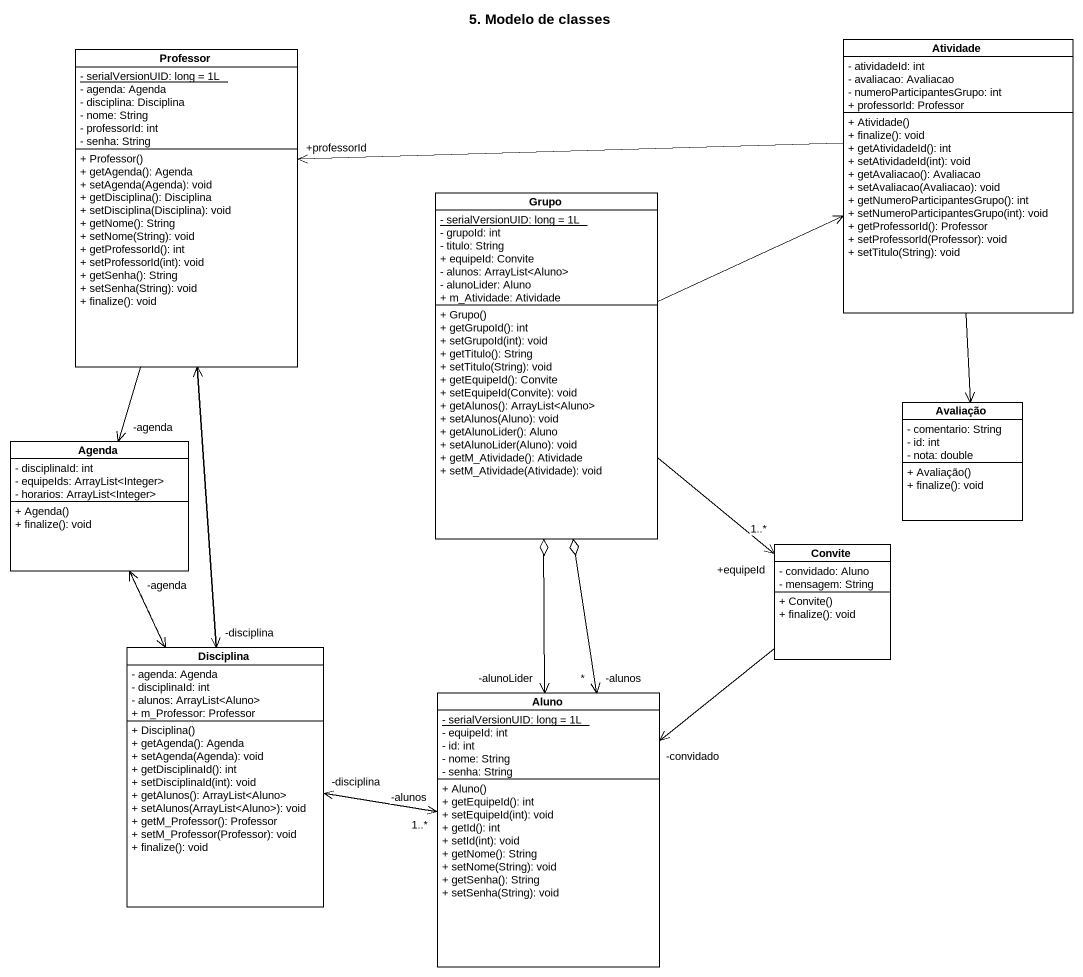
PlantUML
@startuml
title 5. Modelo de classes
hide circle
hide empty members
skinparam classAttributeIconSize 0
class Atividade {
  - atividadeId: int
  - avaliacao: Avaliacao
  - numeroParticipantesGrupo: int
  + professorId: Professor
  + Atividade()
  + finalize(): void
  + getAtividadeId(): int
  + setAtividadeId(int): void
  + getAvaliacao(): Avaliacao
  + setAvaliacao(Avaliacao): void
  + getNumeroParticipantesGrupo(): int
  + setNumeroParticipantesGrupo(int): void
  + getProfessorId(): Professor
  + setProfessorId(Professor): void
  + setTitulo(String): void
}
class Professor {
  {static} - serialVersionUID: long = 1L
  - agenda: Agenda
  - disciplina: Disciplina
  - nome: String
  - professorId: int
  - senha: String
  + Professor()
  + getAgenda(): Agenda
  + setAgenda(Agenda): void
  + getDisciplina(): Disciplina
  + setDisciplina(Disciplina): void
  + getNome(): String
  + setNome(String): void
  + getProfessorId(): int
  + setProfessorId(int): void
  + getSenha(): String
  + setSenha(String): void
  + finalize(): void
}
class Grupo {
  {static} - serialVersionUID: long = 1L
  - grupoId: int
  - titulo: String
  + equipeId: Convite
  - alunos: ArrayList<Aluno>
  - alunoLider: Aluno
  + m_Atividade: Atividade
  + Grupo()
  + getGrupoId(): int
  + setGrupoId(int): void
  + getTitulo(): String
  + setTitulo(String): void
  + getEquipeId(): Convite
  + setEquipeId(Convite): void
  + getAlunos(): ArrayList<Aluno>
  + setAlunos(Aluno): void
  + getAlunoLider(): Aluno
  + setAlunoLider(Aluno): void
  + getM_Atividade(): Atividade
  + setM_Atividade(Atividade): void
}
class Avaliação {
  - comentario: String
  - id: int
  - nota: double
  + Avaliação()
  + finalize(): void
}
class Agenda {
  - disciplinaId: int
  - equipeIds: ArrayList<Integer>
  - horarios: ArrayList<Integer>
  + Agenda()
  + finalize(): void
}
class Convite {
  - convidado: Aluno
  - mensagem: String
  + Convite()
  + finalize(): void
}
class Disciplina {
  - agenda: Agenda
  - disciplinaId: int
  - alunos: ArrayList<Aluno>
  + m_Professor: Professor
  + Disciplina()
  + getAgenda(): Agenda
  + setAgenda(Agenda): void
  + getDisciplinaId(): int
  + setDisciplinaId(int): void
  + getAlunos(): ArrayList<Aluno>
  + setAlunos(ArrayList<Aluno>): void
  + getM_Professor(): Professor
  + setM_Professor(Professor): void
  + finalize(): void
}
class Aluno {
  {static} - serialVersionUID: long = 1L
  - equipeId: int
  - id: int
  - nome: String
  - senha: String
  + Aluno()
  + getEquipeId(): int
  + setEquipeId(int): void
  + getId(): int
  + setId(int): void
  + getNome(): String
  + setNome(String): void
  + getSenha(): String
  + setSenha(String): void
}
Atividade -left-> "+professorId" Professor
Atividade --> Avaliação
Professor --> "-agenda" Agenda
Professor --> "-disciplina" Disciplina
Grupo -right-> Atividade
Grupo --> "+equipeId\n1..*" Convite
Agenda ..> Disciplina
Convite --> "-convidado" Aluno
Disciplina -up-> Professor
Disciplina -up-> "-agenda" Agenda
Disciplina -right-> "-alunos\n1..*" Aluno
Aluno "-alunos\n*" <-up-o Grupo
Aluno "-alunoLider" <-up-o Grupo
Aluno -left-> "-disciplina" Disciplina
@enduml
